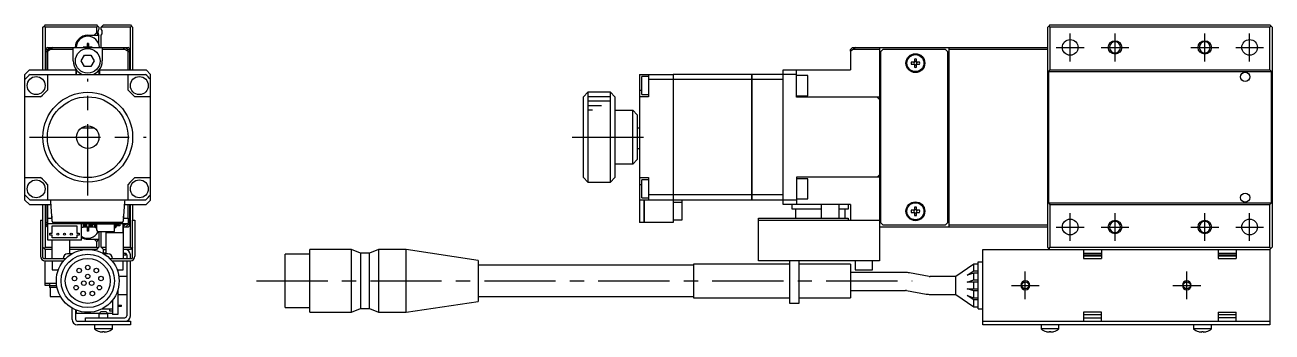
# Model space of a CAD drawing. Extents: x 0 to 586, y -8 to 205.
# Drawn here: x 308 to 586, y 71.4 to 139.8 of the extents above; entities that cross this region are included whole.
import ezdxf

# ---------------------------------------------------------------- set-up
doc = ezdxf.new("R2010")
doc.units = 0
doc.header["$LTSCALE"] = 0.5
doc.linetypes.add('CENTER', pattern=[50.8, 31.75, -6.35, 6.35, -6.35])
for name, color, linetype in [('MSM_CENTER', 1, 'CENTER'), ('MSM_CONTINUOUS', 7, 'CONTINUOUS'), ('MSM_NARROW', 5, 'CONTINUOUS')]:
    doc.layers.add(name, color=color, linetype=linetype)

msp = doc.modelspace()

# ---------------------------------------------------------------- linework, layer by layer
at = {"layer": 'MSM_CENTER'}
for p, q in [((541.000001, 131.700001), (541.000001, 137.900001)), ((551.000001, 131.700001), (551.000001, 137.900001)), ((571.000001, 131.700001), (571.000001, 137.900001)), ((581.000001, 131.700001), (581.000001, 137.900001)), ((537.900001, 134.800001), (544.100001, 134.800001)), ((547.900001, 134.800001), (554.100001, 134.800001)), ((567.900001, 134.800001), (574.100001, 134.800001)), ((577.900001, 134.800001), (584.100001, 134.800001)), ((322.000001, 101.800001), (322.000001, 127.800001)), ((309.000001, 114.800001), (335.000001, 114.800001)), ((430.000001, 114.800001), (448.000001, 114.800001)), ((541.000001, 91.700001), (541.000001, 97.900001)), ((551.000001, 91.700001), (551.000001, 97.900001)), ((571.000001, 91.700001), (571.000001, 97.900001)), ((581.000001, 91.700001), (581.000001, 97.900001)), ((537.900001, 94.800001), (544.100001, 94.800001)), ((547.900001, 94.800001), (554.100001, 94.800001)), ((567.900001, 94.800001), (574.100001, 94.800001)), ((577.900001, 94.800001), (584.100001, 94.800001)), ((531.000001, 78.700001), (531.000001, 84.900001)), ((567.000001, 78.700001), (567.000001, 84.900001)), ((359.615967, 82.800001), (505.753719, 82.800001)), ((527.900001, 81.800001), (534.100001, 81.800001)), ((563.900001, 81.800001), (570.100001, 81.800001))]:
    msp.add_line(p, q, dxfattribs=at)
at = {"layer": 'MSM_CONTINUOUS'}
for p, q in [((312, 139.300001), (312.25, 139.550001)), ((312, 129.800001), (312, 139.300001)), ((312.5, 139.800001), (312.25, 139.550001)), ((312.25, 139.550001), (312.5, 139.300001)), ((312.5, 139.800001), (324, 139.800001)), ((324, 139.300001), (312.5, 139.300001)), ((312.5, 139.300001), (312.5, 129.800001)), ((324.25, 139.550001), (324, 139.800001)), ((324, 139.300001), (324.25, 139.550001)), ((324, 138.100001), (324, 139.300001)), ((324.25, 139.550001), (324.5, 139.300001)), ((324.5, 139.300001), (324.5, 138.861438)), ((325, 139.300001), (325.5, 139.800001)), ((325, 138.861438), (325, 139.300001)), ((331.5, 139.300001), (325, 139.300001)), ((325.5, 139.800001), (331.5, 139.800001)), ((331.5, 139.800001), (331.75, 139.550001)), ((331.5, 139.300001), (331.75, 139.550001)), ((331.5, 129.800001), (331.5, 139.300001)), ((331.75, 139.550001), (332, 139.300001)), ((332, 139.300001), (332, 129.800001)), ((536.000001, 139.300001), (536.250001, 139.550001)), ((536.000001, 90.300001), (536.000001, 139.300001)), ((536.500001, 139.800001), (536.250001, 139.550001)), ((536.250001, 139.550001), (536.500001, 139.300001)), ((536.500001, 139.800001), (585.500001, 139.800001)), ((536.500001, 139.300001), (536.500001, 129.800001)), ((585.500001, 139.300001), (536.500001, 139.300001)), ((586.000001, 139.300001), (585.500001, 139.800001)), ((585.500001, 139.300001), (585.750001, 139.550001)), ((585.500001, 129.800001), (585.500001, 139.300001)), ((586.000001, 139.300001), (586.000001, 90.300001)), ((322, 137.500001), (324.5, 137.500001)), ((324, 138.100001), (323.4, 137.500001)), ((324.424264, 137.500001), (324, 138.100001)), ((324.5, 135.414143), (324.5, 137.538563)), ((325, 134.800001), (325, 137.538563)), ((313, 134.800001), (312.5, 134.300001)), ((312.7, 134.300001), (313.099999, 134.300001)), ((312.7, 129.800001), (312.7, 134.300001)), ((313.099999, 133.800001), (312.7, 133.800001)), ((313, 134.800001), (331, 134.800001)), ((313.099999, 134.300001), (313.599999, 134.800001)), ((313.712372, 134.300001), (313.099999, 133.993813)), ((313.099999, 129.800001), (313.099999, 134.300001)), ((313.5, 134.700002), (313.5, 134.800001)), ((314.212372, 134.800001), (313.712372, 134.300001)), ((318.75, 134.300001), (313.712372, 134.300001)), ((318.75, 131.800001), (318.75, 134.800001)), ((321, 134.800001), (321, 134.845001)), ((321.795, 134.845001), (321, 134.845001)), ((321.529993, 134.845001), (321.535053, 134.800016)), ((322.145, 135.700001), (321.855, 135.700001)), ((321.855, 135.700001), (321.855, 134.905001)), ((322.145, 135.170007), (321.855, 135.170007)), ((322.145, 135.700001), (322.145, 134.905001)), ((323, 134.845001), (322.205, 134.845001)), ((322.470007, 134.845001), (322.464948, 134.800016)), ((323, 134.800001), (323, 134.845001)), ((325.25, 134.800001), (325.25, 131.800001)), ((330.287629, 134.300001), (325.25, 134.300001)), ((330.287629, 134.300001), (329.787629, 134.800001)), ((330.900001, 133.993814), (330.287629, 134.300001)), ((330.400001, 134.800001), (330.900001, 134.300001)), ((330.5, 134.700002), (330.5, 134.800001)), ((330.900001, 134.300001), (331.3, 134.300001)), ((330.900001, 134.300001), (330.900001, 129.800001)), ((331.3, 133.800001), (330.900001, 133.800001)), ((331.5, 134.300001), (331, 134.800001)), ((331.3, 134.300001), (331.3, 129.800001)), ((492, 133.993814), (491.999999, 129.800001)), ((492.612374, 134.300001), (492, 133.993814)), ((492, 133.993814), (492.000001, 134.300001)), ((492.000001, 134.300001), (492.500001, 134.800001)), ((492.500001, 134.800001), (536.000001, 134.800001)), ((493.112374, 134.800001), (492.612374, 134.300001)), ((498.500001, 134.300001), (492.612374, 134.300001)), ((498.500001, 134.800001), (498.500001, 87.300001)), ((499.200001, 134.300001), (498.700001, 133.800001)), ((498.700001, 133.800001), (498.700001, 95.800001)), ((513.200001, 134.300001), (499.200001, 134.300001)), ((513.700001, 133.800001), (513.200001, 134.300001)), ((513.700001, 95.800001), (513.700001, 133.800001)), ((514.000001, 94.800001), (514.000001, 134.800001)), ((536.000001, 134.300001), (514.000001, 134.300001)), ((320.556624, 131.800001), (321.278312, 133.050001)), ((321.278312, 130.550001), (320.556624, 131.800001)), ((321.278312, 133.050001), (322.721688, 133.050001)), ((322.721688, 133.050001), (323.443376, 131.800001)), ((323.443376, 131.800001), (322.721688, 130.550001)), ((506.260001, 131.540001), (505.580817, 131.540001)), ((505.580817, 131.060001), (506.260001, 131.060001)), ((506.260001, 132.219185), (506.260001, 131.540001)), ((506.260001, 131.060001), (506.260001, 130.380816)), ((506.740001, 131.540001), (506.740001, 132.219185)), ((507.419186, 131.540001), (506.740001, 131.540001)), ((506.740001, 130.380816), (506.740001, 131.060001)), ((506.740001, 131.060001), (507.419186, 131.060001)), ((309.000001, 129.800001), (308.000001, 128.800001)), ((308.000001, 100.800001), (308.000001, 128.800001)), ((309.000001, 129.800001), (319.400001, 129.800001)), ((309.154769, 128.800001), (334.845234, 128.800001)), ((313.000001, 128.800001), (313.000001, 125.300001)), ((319.400001, 128.800001), (319.400001, 129.800001)), ((319.510523, 128.800001), (319.510523, 129.710741)), ((322.721688, 130.550001), (321.278312, 130.550001)), ((324.489479, 129.710744), (324.489479, 128.800001)), ((324.600001, 129.800001), (324.600001, 128.800001)), ((324.600001, 129.800001), (335.000001, 129.800001)), ((331.000001, 125.300001), (331.000001, 128.800001)), ((336.000001, 128.800001), (335.000001, 129.800001)), ((336.000001, 100.800001), (336.000001, 128.800001)), ((445.000001, 128.800001), (452.500001, 128.800001)), ((445.000001, 128.800001), (445.000001, 95.800001)), ((445.500001, 124.300001), (445.500001, 128.300001)), ((447.000001, 128.300001), (445.500001, 128.300001)), ((447.000001, 128.800001), (447.000001, 123.800001)), ((452.500001, 128.800001), (452.500001, 95.800001)), ((452.500001, 128.790001), (452.510001, 128.790001)), ((470.000001, 128.800001), (452.510001, 128.800001)), ((452.510001, 128.800001), (452.510001, 96.800001)), ((470.000001, 100.800001), (470.000001, 128.800001)), ((470.000001, 128.790001), (470.010001, 128.790001)), ((470.010001, 128.800001), (470.010001, 100.800001)), ((480.000001, 128.800001), (470.010001, 128.800001)), ((477.000001, 99.800001), (477.000001, 129.800001)), ((477.000001, 129.800001), (491.999999, 129.800001)), ((480.000001, 123.700001), (480.000001, 129.800001)), ((482.500001, 128.550001), (480.000001, 128.550001)), ((482.500001, 124.050001), (482.500001, 128.550001)), ((498.700001, 129.050001), (498.500001, 129.050001)), ((514.000001, 129.050001), (513.700001, 129.050001)), ((514.000001, 128.550001), (513.700001, 128.550001)), ((536.500001, 129.800001), (536.150001, 129.450001)), ((536.150001, 129.450001), (536.150001, 100.150001)), ((536.150001, 129.450001), (585.850001, 129.450001)), ((536.500001, 129.800001), (585.500001, 129.800001)), ((585.850001, 129.450001), (585.500001, 129.800001)), ((585.850001, 100.150001), (585.850001, 129.450001)), ((445.000001, 125.300001), (445.500001, 125.300001)), ((452.500001, 127.645233), (447.000001, 127.645233)), ((452.500001, 127.64134), (452.510001, 127.64134)), ((470.000001, 127.645233), (452.510001, 127.645233)), ((470.000001, 127.64134), (470.010001, 127.64134)), ((477.000001, 127.645233), (470.010001, 127.645233)), ((311.500001, 123.800001), (308.000001, 123.800001)), ((336.000001, 123.800001), (332.500001, 123.800001)), ((433.500001, 124.800001), (432.500001, 123.800001)), ((432.500001, 105.800001), (432.500001, 123.800001)), ((433.500001, 124.800001), (433.500001, 104.800001)), ((438.500001, 124.800001), (433.500001, 124.800001)), ((438.500001, 104.800001), (438.500001, 124.800001)), ((439.500001, 123.800001), (438.500001, 124.800001)), ((439.500001, 123.800001), (439.500001, 105.800001)), ((447.000001, 123.800001), (445.000001, 123.800001)), ((445.500001, 124.300001), (447.000001, 124.300001)), ((480.000001, 124.050001), (482.500001, 124.050001)), ((498.500001, 123.700001), (480.000001, 123.700001)), ((498.000001, 123.700001), (498.500001, 123.200001)), ((498.700001, 124.800001), (498.500001, 124.800001)), ((498.700001, 123.800001), (498.500001, 123.800001)), ((513.700001, 123.050001), (514.000001, 123.050001)), ((439.500001, 120.800001), (443.500001, 120.800001)), ((443.500001, 108.800001), (443.500001, 120.800001)), ((444.500001, 119.800001), (443.500001, 120.800001)), ((444.500001, 119.800001), (444.500001, 109.800001)), ((498.700001, 122.300001), (498.500001, 122.300001)), ((513.800001, 119.800001), (513.700001, 119.800001)), ((513.800001, 109.800001), (513.800001, 119.800001)), ((514.000001, 119.600001), (513.800001, 119.800001)), ((323.500001, 116.800001), (320.500001, 116.800001)), ((445.000001, 116.800001), (444.500001, 116.800001)), ((444.500001, 112.300001), (445.000001, 112.300001)), ((443.500001, 108.800001), (439.500001, 108.800001)), ((443.500001, 108.800001), (444.500001, 109.800001)), ((513.700001, 109.800001), (513.800001, 109.800001)), ((513.800001, 109.800001), (514.000001, 110.000001)), ((308.000001, 105.800001), (311.500001, 105.800001)), ((332.500001, 105.800001), (336.000001, 105.800001)), ((432.500001, 105.800001), (433.500001, 104.800001)), ((438.500001, 104.800001), (439.500001, 105.800001)), ((445.000001, 105.800001), (447.000001, 105.800001)), ((447.000001, 105.800001), (447.000001, 100.800001)), ((498.500001, 105.900001), (480.000001, 105.900001)), ((480.000001, 105.900001), (480.000001, 99.800001)), ((498.500001, 106.400001), (498.000001, 105.900001)), ((498.500001, 107.300001), (498.700001, 107.300001)), ((498.700001, 105.800001), (498.500001, 105.800001)), ((514.000001, 106.550001), (513.700001, 106.550001)), ((313.000001, 104.300001), (313.000001, 100.800001)), ((331.000001, 100.800001), (331.000001, 104.300001)), ((433.500001, 104.800001), (438.500001, 104.800001)), ((445.000001, 104.300001), (445.500001, 104.300001)), ((445.500001, 101.300001), (445.500001, 105.300001)), ((447.000001, 105.300001), (445.500001, 105.300001)), ((482.500001, 105.550001), (480.000001, 105.550001)), ((482.500001, 101.050001), (482.500001, 105.550001)), ((498.500001, 104.800001), (498.700001, 104.800001)), ((308.000001, 100.800001), (309.000001, 99.800001)), ((334.845234, 100.800001), (309.154769, 100.800001)), ((313.770979, 100.500001), (313.750001, 100.800001)), ((314.08012, 96.079074), (313.770979, 100.500001)), ((330.229023, 100.500001), (329.919882, 96.079074)), ((330.250001, 100.800001), (330.229023, 100.500001)), ((335.000001, 99.800001), (336.000001, 100.800001)), ((452.500001, 100.800001), (445.000001, 100.800001)), ((445.500001, 101.300001), (447.000001, 101.300001)), ((446.000001, 95.800001), (446.000001, 100.800001)), ((446.010001, 100.800001), (446.010001, 95.800001)), ((452.500001, 101.954768), (447.000001, 101.954768)), ((452.500001, 101.958661), (452.510001, 101.958661)), ((452.500001, 100.810001), (452.510001, 100.810001)), ((470.000001, 101.954768), (452.510001, 101.954768)), ((470.000001, 100.800001), (452.510001, 100.800001)), ((452.510001, 100.300001), (454.500001, 100.300001)), ((454.500001, 96.400001), (454.500001, 100.800001)), ((470.000001, 101.958661), (470.010001, 101.958661)), ((470.000001, 100.810001), (470.010001, 100.810001)), ((477.000001, 101.954768), (470.010001, 101.954768)), ((480.000001, 100.800001), (470.010001, 100.800001)), ((480.000001, 101.050001), (482.500001, 101.050001)), ((498.500001, 100.550001), (498.700001, 100.550001)), ((513.700001, 101.050001), (514.000001, 101.050001)), ((513.700001, 100.550001), (514.000001, 100.550001)), ((536.150001, 100.150001), (536.500001, 99.800001)), ((536.150001, 100.150001), (585.850001, 100.150001)), ((585.500001, 99.800001), (585.850001, 100.150001)), ((309.000001, 99.800001), (313.819928, 99.800001)), ((312.000001, 96.300001), (312, 99.800001)), ((312.5, 99.800001), (312.5, 90.300001)), ((312.7, 95.300001), (312.7, 99.800001)), ((313.099999, 96.800001), (313.099999, 99.800001)), ((330.180074, 99.800001), (335.000001, 99.800001)), ((330.900001, 99.800001), (330.900001, 96.800001)), ((331.3, 99.800001), (331.3, 95.300001)), ((331.5, 90.300001), (331.5, 99.800001)), ((332, 99.800001), (332, 96.300001)), ((491.999999, 99.800001), (477.000001, 99.800001)), ((479.000001, 98.800001), (479.000001, 99.800001)), ((485.500001, 98.800001), (479.000001, 98.800001)), ((479.750001, 98.800001), (479.750001, 96.800001)), ((485.500001, 99.800001), (485.500001, 96.800001)), ((489.500001, 96.800001), (489.500001, 99.800001)), ((491.500001, 98.800001), (489.500001, 98.800001)), ((490.750001, 98.800001), (490.750001, 96.800001)), ((491.500001, 99.800001), (491.500001, 98.800001)), ((491.999999, 99.800001), (491.999999, 96.300001)), ((506.260001, 98.540001), (505.580817, 98.540001)), ((505.580817, 98.060001), (506.260001, 98.060001)), ((506.260001, 99.219185), (506.260001, 98.540001)), ((506.260001, 98.060001), (506.260001, 97.380816)), ((506.740001, 98.540001), (506.740001, 99.219185)), ((507.419186, 98.540001), (506.740001, 98.540001)), ((506.740001, 97.380816), (506.740001, 98.060001)), ((506.740001, 98.060001), (507.419186, 98.060001)), ((536.500001, 99.800001), (536.500001, 90.300001)), ((536.500001, 99.800001), (585.500001, 99.800001)), ((585.500001, 90.300001), (585.500001, 99.800001)), ((311.500001, 96.300001), (311.500001, 88.300001)), ((311.500001, 96.300001), (312.000001, 96.300001)), ((312.000001, 88.000001), (312.000001, 96.300001)), ((312.5, 95.300001), (313, 94.800001)), ((312.7, 95.800001), (312.999999, 95.800001)), ((313.074999, 95.300001), (312.7, 95.300001)), ((312.999999, 96.800001), (312.999999, 95.600001)), ((312.999999, 96.800001), (314.029708, 96.800001)), ((312.999999, 95.600001), (330.999999, 95.600001)), ((313, 94.800001), (313.074999, 94.800001)), ((313.074999, 91.900001), (313.074999, 95.600001)), ((313.999999, 97.224863), (313.999999, 96.800001)), ((314.074999, 93.450001), (314.074999, 95.100001)), ((314.074999, 95.100001), (319.574999, 95.100001)), ((329.620613, 95.800001), (314.37939, 95.800001)), ((319.574999, 95.100001), (319.574999, 93.450001)), ((320.574999, 91.900001), (320.574999, 95.600001)), ((320.574999, 94.800001), (320.999999, 94.800001)), ((320.999999, 95.600001), (320.999999, 94.800001)), ((321.749999, 95.175001), (320.999999, 95.175001)), ((321.749999, 95.050001), (320.999999, 95.050001)), ((323.593668, 94.800001), (321, 94.800001)), ((321, 94.755001), (321, 94.800001)), ((321.795, 94.755001), (321, 94.755001)), ((321.535053, 94.79999), (321.529993, 94.755001)), ((321.749999, 95.600001), (321.749999, 94.800001)), ((321.855, 94.695001), (321.855, 93.900001)), ((322.145, 94.695001), (322.145, 93.900001)), ((323, 94.755001), (322.205, 94.755001)), ((322.249999, 95.600001), (322.249999, 94.800001)), ((322.999999, 95.175001), (322.249999, 95.175001)), ((322.999999, 95.050001), (322.249999, 95.050001)), ((322.464947, 94.79999), (322.470007, 94.755001)), ((322.952499, 95.370001), (322.952499, 95.600001)), ((322.952499, 95.370001), (323.462499, 95.370001)), ((322.999999, 95.370001), (322.999999, 94.800001)), ((323, 94.755001), (323, 94.800001)), ((323.202499, 95.370001), (323.202499, 95.600001)), ((323.268894, 95.370001), (323.268894, 95.600001)), ((323.499999, 95.600001), (323.499999, 95.597863)), ((323.499999, 95.362703), (323.499999, 94.800001)), ((323.562499, 95.175001), (323.499999, 95.175001)), ((323.562499, 95.050001), (323.499999, 95.050001)), ((323.562499, 95.270001), (323.562499, 94.940001)), ((323.792499, 94.940001), (323.792499, 95.270001)), ((324.002499, 95.175001), (323.792499, 95.175001)), ((324.002499, 95.050001), (323.792499, 95.050001)), ((323.892499, 94.840001), (324.002499, 94.840001)), ((323.892499, 94.610001), (324.002499, 94.610001)), ((324.002499, 94.141422), (324.002499, 95.400001)), ((324.102499, 95.500001), (327.802499, 95.500001)), ((324.687499, 95.600001), (324.687499, 95.500001)), ((325.250002, 95.600001), (325.250002, 95.500001)), ((326.099999, 95.600001), (326.099999, 95.500001)), ((326.222499, 95.600001), (326.222499, 95.500001)), ((327.902499, 95.400001), (327.902499, 93.820001)), ((328.112499, 95.050001), (327.902499, 95.050001)), ((327.902499, 94.840001), (328.012499, 94.840001)), ((327.902499, 94.610001), (328.012499, 94.610001)), ((328.112499, 94.940001), (328.112499, 95.270001)), ((328.222499, 95.600001), (328.222499, 95.515968)), ((328.342499, 95.270001), (328.342499, 94.940001)), ((329.174999, 95.050001), (328.342499, 95.050001)), ((328.442499, 95.370001), (328.952499, 95.370001)), ((328.636104, 95.600001), (328.636104, 95.370001)), ((328.702499, 95.600001), (328.702499, 95.370001)), ((328.952499, 95.600001), (328.952499, 95.370001)), ((329.174999, 95.600001), (329.174999, 95.050001)), ((329.899999, 93.600001), (329.899999, 95.600001)), ((329.899999, 95.300001), (330.287629, 95.300001)), ((329.899999, 94.912371), (330.287629, 95.300001)), ((331, 94.800001), (329.899999, 94.800001)), ((329.970294, 96.800001), (330.999999, 96.800001)), ((329.999999, 96.800001), (329.999999, 97.224805)), ((330.000001, 87.800001), (330.000001, 94.800001)), ((330.287629, 95.300001), (330.887629, 95.600001)), ((330.900001, 95.300001), (330.400001, 94.800001)), ((330.5, 94.800001), (330.5, 94.9)), ((330.900001, 95.600001), (330.900001, 95.300001)), ((331.3, 95.300001), (330.900001, 95.300001)), ((330.999999, 96.800001), (330.999999, 95.600001)), ((330.999999, 95.800001), (331.3, 95.800001)), ((331, 94.800001), (331.5, 95.300001)), ((332.000001, 88.000001), (332.000001, 96.300001)), ((332.000001, 96.300001), (332.500001, 96.300001)), ((332.500001, 96.300001), (332.500001, 88.300001)), ((446.000001, 95.800001), (445.000001, 95.800001)), ((446.000001, 95.810001), (446.010001, 95.810001)), ((452.500001, 95.800001), (446.010001, 95.800001)), ((452.510001, 96.800001), (452.500001, 96.800001)), ((452.500001, 96.400001), (454.500001, 96.400001)), ((471.500001, 87.300001), (471.500001, 96.800001)), ((471.500001, 96.800001), (491.500001, 96.800001)), ((471.500001, 96.300001), (498.500001, 96.300001)), ((491.500001, 96.800001), (491.500001, 96.300001)), ((536.000001, 94.800001), (498.500001, 94.800001)), ((498.700001, 95.800001), (499.200001, 95.300001)), ((499.200001, 95.300001), (513.200001, 95.300001)), ((513.200001, 95.300001), (513.700001, 95.800001)), ((514.000001, 95.300001), (536.000001, 95.300001)), ((320.574999, 91.900001), (313.074999, 91.900001)), ((313.574999, 93.450001), (314.074999, 93.450001)), ((313.574999, 92.950001), (313.574999, 93.450001)), ((314.074999, 92.950001), (313.574999, 92.950001)), ((314.000001, 91.900001), (314.000001, 87.800001)), ((314.074999, 92.400001), (314.074999, 92.950001)), ((319.574999, 92.400001), (314.074999, 92.400001)), ((318.000001, 88.800001), (318.000001, 91.900001)), ((319.574999, 93.450001), (320.074999, 93.450001)), ((319.574999, 92.950001), (319.574999, 92.400001)), ((320.074999, 92.950001), (319.574999, 92.950001)), ((320.074999, 93.450001), (320.074999, 92.950001)), ((321.855, 94.429994), (322.145, 94.429994)), ((322.145, 93.900001), (321.855, 93.900001)), ((322, 92.100001), (324.5, 92.100001)), ((323.4, 92.100001), (324, 91.500001)), ((324, 91.500001), (324.424264, 92.100001)), ((324.35321, 93.74929), (324.031788, 94.070711)), ((327.802499, 93.720001), (324.42392, 93.720001)), ((324.5, 93.720001), (324.5, 90.300001)), ((325, 90.300001), (325, 93.720001)), ((326.000001, 93.720001), (326.000001, 88.800001)), ((326.099999, 93.720001), (326.099999, 93.600001)), ((326.099999, 93.600001), (329.899999, 93.600001)), ((312.5, 89.800001), (312, 90.300001)), ((312.5, 90.300001), (312.25, 90.050001)), ((312.5, 90.300001), (314.000001, 90.300001)), ((312.5, 89.800001), (312.5, 87.800001)), ((314.000001, 89.800001), (312.5, 89.800001)), ((318.000001, 90.300001), (324, 90.300001)), ((324, 89.800001), (318.000001, 89.800001)), ((324, 90.300001), (324, 91.500001)), ((324.25, 90.050001), (324, 90.300001)), ((324, 89.800001), (324.5, 90.300001)), ((325, 90.300001), (326.000001, 90.300001)), ((325.5, 89.800001), (325, 90.300001)), ((325.5, 89.000001), (325.5, 89.800001)), ((325.5, 89.800001), (326.000001, 89.800001)), ((326.000001, 89.000001), (325.5, 89.000001)), ((330.000001, 90.300001), (331.5, 90.300001)), ((331.5, 89.800001), (330.000001, 89.800001)), ((330.000001, 89.000001), (330.3, 89.000001)), ((331.75, 90.050001), (331.5, 90.300001)), ((332, 90.300001), (331.5, 89.800001)), ((371.500001, 75.800001), (371.500001, 89.800001)), ((380.800001, 89.800001), (371.500001, 89.800001)), ((380.800001, 75.800001), (380.800001, 89.800001)), ((382.800001, 88.950001), (380.800001, 89.800001)), ((386.800001, 89.800001), (384.800001, 88.950001)), ((386.800001, 89.800001), (386.800001, 75.800001)), ((393.000001, 89.800001), (386.800001, 89.800001)), ((393.000001, 75.800001), (393.000001, 89.800001)), ((409.000001, 87.370001), (393.000001, 89.800001)), ((521.500001, 73.000001), (521.500001, 89.800001)), ((521.500001, 89.800001), (585.500001, 89.800001)), ((536.250001, 90.050001), (536.000001, 90.300001)), ((536.500001, 90.300001), (536.250001, 90.050001)), ((536.250001, 90.050001), (536.500001, 89.800001)), ((536.500001, 90.300001), (585.500001, 90.300001)), ((544.000001, 89.800001), (544.000001, 87.800001)), ((544.000001, 89.000001), (548.000001, 89.000001)), ((548.000001, 89.800001), (548.000001, 87.800001)), ((574.000001, 89.800001), (574.000001, 87.800001)), ((574.000001, 89.000001), (578.000001, 89.000001)), ((578.000001, 89.800001), (578.000001, 87.800001)), ((585.750001, 90.050001), (585.500001, 90.300001)), ((585.500001, 89.800001), (586.000001, 90.300001)), ((585.500001, 89.800001), (585.500001, 73.000001)), ((312.200001, 87.800001), (317.101022, 87.800001)), ((312.5, 81.800001), (312.5, 87.300001)), ((312.500001, 87.300001), (316.638098, 87.300001)), ((314.100001, 87.300001), (314.100001, 85.300001)), ((316.500001, 87.300001), (316.500001, 87.130128)), ((318.39445, 88.800001), (317.500001, 88.800001)), ((326.500001, 88.800001), (325.605552, 88.800001)), ((326.898981, 87.800001), (331.800001, 87.800001)), ((327.361904, 87.300001), (331.500001, 87.300001)), ((327.500001, 87.130128), (327.500001, 87.300001)), ((329.900001, 85.300001), (329.900001, 87.300001)), ((330.5, 88.500001), (330.000001, 88.500001)), ((330.5, 88.500001), (330.5, 88.946411)), ((330.7, 88.600001), (330.7, 87.800001)), ((330.7, 87.300001), (330.7, 75.000001)), ((331.5, 87.800001), (331.5, 88.600001)), ((331.5, 75.000001), (331.5, 87.300001)), ((366.000001, 76.850001), (366.000001, 88.750001)), ((371.500001, 88.750001), (366.000001, 88.750001)), ((382.800001, 88.950001), (382.800001, 76.650001)), ((384.800001, 88.950001), (382.800001, 88.950001)), ((384.800001, 76.650001), (384.800001, 88.950001)), ((409.000001, 87.370001), (409.000001, 78.230001)), ((457.000001, 86.300001), (409.000001, 86.300001)), ((457.000001, 86.550001), (457.000001, 79.050001)), ((478.500001, 86.550001), (457.000001, 86.550001)), ((498.500001, 87.300001), (471.500001, 87.300001)), ((478.500001, 77.800001), (478.500001, 87.300001)), ((480.500001, 87.300001), (480.500001, 77.800001)), ((492.000001, 86.550001), (480.500001, 86.550001)), ((492.000001, 86.550001), (492.000001, 79.050001)), ((493.100001, 87.300001), (493.100001, 85.300001)), ((496.900001, 85.300001), (496.900001, 87.300001)), ((519.500001, 86.550001), (515.500001, 83.800001)), ((519.500001, 85.050001), (519.500001, 86.550001)), ((520.500001, 86.550001), (519.500001, 86.550001)), ((520.500001, 76.550001), (520.500001, 87.050001)), ((520.500001, 87.050001), (521.500001, 87.050001)), ((548.000001, 88.500001), (544.000001, 88.500001)), ((548.000001, 88.300001), (544.000001, 88.300001)), ((544.000001, 87.800001), (548.000001, 87.800001)), ((578.000001, 88.500001), (574.000001, 88.500001)), ((578.000001, 88.300001), (574.000001, 88.300001)), ((574.000001, 87.800001), (578.000001, 87.800001)), ((314.100001, 85.300001), (315.461653, 85.300001)), ((328.53835, 85.300001), (329.900001, 85.300001)), ((328.7, 85.300001), (328.7, 84.827317)), ((330.7, 83.800001), (328.928204, 83.800001)), ((504.313497, 84.668241), (492.000001, 84.668241)), ((493.100001, 85.300001), (496.900001, 85.300001)), ((509.588819, 83.815193), (505.181737, 84.59228)), ((515.500001, 83.800001), (509.762467, 83.800001)), ((515.500001, 79.800001), (515.500001, 83.800001)), ((518.045456, 84.050001), (519.500001, 85.050001)), ((519.500001, 84.550001), (518.045456, 84.050001)), ((519.500001, 85.050001), (520.500001, 85.050001)), ((519.500001, 83.050001), (519.500001, 84.550001)), ((520.500001, 84.550001), (519.500001, 84.550001)), ((312.5, 82.300001), (315.017881, 82.300001)), ((313.5, 81.800001), (312.5, 81.800001)), ((313.5, 82.300001), (313.5, 81.300001)), ((313.5, 81.799999), (315.071798, 81.799999)), ((315.162604, 81.300001), (313.5, 81.300001)), ((313.6, 81.300001), (313.6, 79.300001)), ((328.7, 80.772684), (328.7, 75.300001)), ((492.000001, 80.668241), (504.313497, 80.668241)), ((504.487145, 80.653049), (508.894226, 79.875962)), ((518.045456, 82.550001), (519.500001, 83.050001)), ((520.500001, 82.550001), (518.045456, 82.550001)), ((518.045456, 81.050001), (520.500001, 81.050001)), ((519.500001, 80.550001), (518.045456, 81.050001)), ((519.500001, 83.050001), (520.500001, 83.050001)), ((519.500001, 81.050001), (519.500001, 82.550001)), ((313.6, 79.300001), (315.937823, 79.300001)), ((327.5, 78.469872), (327.5, 75.300001)), ((328.7, 79.800001), (330.7, 79.800001)), ((393.000001, 75.800001), (409.000001, 78.230001)), ((409.000001, 79.300001), (457.000001, 79.300001)), ((457.000001, 79.050001), (478.500001, 79.050001)), ((480.500001, 79.050001), (492.000001, 79.050001)), ((509.762467, 79.800001), (515.500001, 79.800001)), ((515.500001, 79.800001), (519.500001, 77.050001)), ((518.045456, 79.550001), (519.500001, 79.050001)), ((519.500001, 78.550001), (518.045456, 79.550001)), ((519.500001, 79.050001), (519.500001, 80.550001)), ((520.500001, 80.550001), (519.500001, 80.550001)), ((519.500001, 79.050001), (520.500001, 79.050001)), ((519.500001, 77.050001), (519.500001, 78.550001)), ((520.500001, 78.550001), (519.500001, 78.550001)), ((318.5, 74.200001), (318.5, 76.737823)), ((319.3, 76.341673), (319.3, 74.300001)), ((319.5, 75.550001), (319.5, 76.261653)), ((324.55, 75.550001), (319.5, 75.550001)), ((324.7, 75.700001), (324.5, 75.500001)), ((326.5, 75.500001), (324.5, 75.500001)), ((324.5, 75.500001), (324.5, 74.60002)), ((325, 76.000001), (324.7, 75.700001)), ((325, 76.000001), (326, 76.000001)), ((325.152381, 76.550001), (327.5, 76.550001)), ((326.3, 75.700001), (326, 76.000001)), ((326.5, 75.500001), (326.3, 75.700001)), ((327.5, 75.550001), (326.45, 75.550001)), ((326.5, 74.60002), (326.5, 75.500001)), ((326.95, 76.095001), (326.95, 76.550001)), ((327.5, 76.095001), (326.95, 76.095001)), ((328.7, 75.300001), (327.5, 75.300001)), ((328.7, 77.425001), (329.5, 77.425001)), ((328.7, 77.175001), (329.5, 77.175001)), ((329.5, 77.175001), (329.5, 77.425001)), ((366.000001, 76.850001), (371.500001, 76.850001)), ((371.500001, 75.800001), (380.800001, 75.800001)), ((380.800001, 75.800001), (382.800001, 76.650001)), ((382.800001, 76.650001), (384.800001, 76.650001)), ((384.800001, 76.650001), (386.800001, 75.800001)), ((386.800001, 75.800001), (393.000001, 75.800001)), ((480.500001, 77.800001), (478.500001, 77.800001)), ((519.500001, 77.050001), (520.500001, 77.050001)), ((520.500001, 76.550001), (521.500001, 76.550001)), ((548.000001, 75.800001), (544.000001, 75.800001)), ((544.000001, 75.800001), (544.000001, 73.800001)), ((544.000001, 75.300001), (548.000001, 75.300001)), ((548.000001, 73.800001), (548.000001, 75.800001)), ((574.000001, 75.800001), (578.000001, 75.800001)), ((574.000001, 75.800001), (574.000001, 73.800001)), ((574.000001, 75.300001), (578.000001, 75.300001)), ((578.000001, 73.800001), (578.000001, 75.800001)), ((331.5, 73.000001), (319.7, 73.000001)), ((319.8, 73.800001), (331.5, 73.800001)), ((321.5, 73.800001), (321.5, 74.600001)), ((321.5, 74.600001), (330.3, 74.600001)), ((323.5, 73.000001), (323.5, 72.102001)), ((327.5, 72.102001), (327.5, 73.000001)), ((331.5, 73.800001), (331.5, 73.000001)), ((521.500001, 73.800001), (585.500001, 73.800001)), ((585.500001, 73.000001), (521.500001, 73.000001)), ((534.500001, 73.000001), (534.500001, 72.102001)), ((538.500001, 72.102001), (538.500001, 73.000001)), ((544.000001, 74.600001), (548.000001, 74.600001)), ((568.500001, 73.000001), (568.500001, 72.102001)), ((572.500001, 72.102001), (572.500001, 73.000001)), ((578.000001, 74.600001), (574.000001, 74.600001)), ((327.5, 72.102001), (323.5, 72.102001)), ((324.611384, 71.525856), (324.613639, 71.530479)), ((325.32, 71.530479), (325.68, 71.530479)), ((325.32, 71.410142), (325.32, 71.530479)), ((325.68, 71.530479), (325.68, 71.410142)), ((326.386362, 71.530479), (326.388616, 71.525856)), ((538.500001, 72.102001), (534.500001, 72.102001)), ((535.611385, 71.525856), (535.61364, 71.530479)), ((536.320001, 71.530479), (536.680001, 71.530479)), ((536.320001, 71.410142), (536.320001, 71.530479)), ((536.680001, 71.530479), (536.680001, 71.410142)), ((537.386363, 71.530479), (537.388617, 71.525856)), ((572.500001, 72.102001), (568.500001, 72.102001)), ((569.611385, 71.525856), (569.61364, 71.530479)), ((570.320001, 71.530479), (570.680001, 71.530479)), ((570.320001, 71.410142), (570.320001, 71.530479)), ((570.680001, 71.530479), (570.680001, 71.410142)), ((571.386363, 71.530479), (571.388617, 71.525856))]:
    msp.add_line(p, q, dxfattribs=at)
for centre, radius in [((541.000001, 134.800001), 1.75), ((581.000001, 134.800001), 1.75), ((322, 131.800001), 2.75), ((506.500001, 131.300001), 2.1), ((506.500001, 131.300001), 1.9), ((310.500001, 126.300001), 2), ((333.500001, 126.300001), 2), ((580.000001, 128.250001), 1.025), ((322.000001, 114.800001), 10), ((322.000001, 114.800001), 9), ((322.000001, 114.800001), 2.5), ((310.500001, 103.300001), 2), ((333.500001, 103.300001), 2), ((506.500001, 98.300001), 2.1), ((506.500001, 98.300001), 1.9), ((580.000001, 101.350001), 1.025), ((541.000001, 94.800001), 1.75), ((581.000001, 94.800001), 1.75), ((315.324999, 93.200001), 0.25), ((316.824999, 93.200001), 0.25), ((318.324999, 93.200001), 0.25), ((322.000001, 82.800001), 7), ((322.000001, 82.800001), 5.95), ((322.000001, 82.800001), 5), ((322.000001, 85.800001), 0.5), ((319.045578, 83.320945), 0.5), ((320.071638, 85.098134), 0.5), ((322.000001, 83.800001), 0.5), ((323.928364, 85.098134), 0.5), ((324.954424, 83.320945), 0.5), ((319.401925, 81.300001), 0.5), ((321.133976, 82.300001), 0.5), ((322.866027, 82.300001), 0.5), ((324.598077, 81.300001), 0.5), ((531.000001, 81.800001), 0.7835), ((567.000001, 81.800001), 0.7835), ((320.973941, 79.980923), 0.5), ((323.026062, 79.980923), 0.5)]:
    msp.add_circle(centre, radius, dxfattribs=at)
at = {"layer": 'MSM_CONTINUOUS', "extrusion": (0, 0, -1)}
for centre in [(-551.000001, 134.800001), (-571.000001, 134.800001), (-551.000001, 94.800001), (-571.000001, 94.800001)]:
    msp.add_circle(centre, 1.2295, dxfattribs=at)
at = {"layer": 'MSM_CONTINUOUS'}
for centre, radius, start, end in [((322, 134.700001), 2.8, 90, 177.953287), ((322, 134.700001), 2.6, 2.204228, 177.79579391), ((325.25, 138.200001), 1, 138.590378, 221.409622), ((324.25, 138.200001), 1, 318.590378, 41.409622), ((321.795, 134.905001), 0.06, 270, 0), ((322.205, 134.905001), 0.06, 180, 270), ((322, 131.800001), 3.25, 180, 220.004596), ((322, 131.800001), 3.25, 319.995459, 0), ((506.500001, 131.300001), 0.95, 165.36671, 194.63329), ((506.500001, 131.300001), 0.364721, 138.849633, 221.150367), ((506.500001, 131.300001), 0.95, 75.36671, 104.63329), ((506.500001, 131.300001), 0.364721, 48.849633, 131.150367), ((506.500001, 131.300001), 0.364721, 228.849633, 311.150367), ((506.500001, 131.300001), 0.364721, 318.849633, 41.150367), ((506.500001, 131.300001), 0.95, 345.36671, 14.63329), ((322.000001, 114.800001), 19, 132.536898, 137.463102), ((322.000144, 131.800196), 3.250236, 220.005608, 247.386449), ((321.999825, 131.800239), 3.250287, 292.605695, 319.994227), ((322.000001, 114.800001), 19, 42.536898, 47.463102), ((506.500001, 131.300001), 0.95, 255.36671, 284.63329), ((298.835923, 137.964079), 19, 311.799844, 318.200156), ((345.16408, 137.964079), 19, 221.799844, 228.200156), ((298.835923, 91.635922), 19, 41.799844, 48.200156), ((345.16408, 91.635922), 19, 131.799844, 138.200156), ((322.000001, 114.800001), 19, 222.536898, 227.463102), ((322.000001, 114.800001), 19, 312.536898, 317.463102), ((506.500001, 98.300001), 0.95, 165.36671, 194.63329), ((506.500001, 98.300001), 0.364721, 138.849633, 221.150367), ((506.500001, 98.300001), 0.95, 75.36671, 104.63329), ((506.500001, 98.300001), 0.364721, 48.849633, 131.150367), ((506.500001, 98.300001), 0.364721, 228.849633, 311.150367), ((506.500001, 98.300001), 0.95, 255.36671, 284.63329), ((506.500001, 98.300001), 0.364721, 318.849633, 41.150367), ((506.500001, 98.300001), 0.95, 345.36671, 14.63329), ((314.37939, 96.100001), 0.3, 184, 270), ((321.795, 94.695001), 0.06, 0, 90), ((322.205, 94.695001), 0.06, 90, 180), ((323.462499, 95.270001), 0.33, 0, 90), ((323.462499, 95.270001), 0.1, 0, 90), ((323.892499, 94.940001), 0.33, 180, 270), ((323.892499, 94.940001), 0.1, 180, 270), ((324.102499, 95.400001), 0.1, 90, 180), ((327.802499, 95.400001), 0.1, 0, 90), ((328.012499, 94.940001), 0.33, 270, 0), ((328.012499, 94.940001), 0.1, 270, 0), ((328.442499, 95.270001), 0.33, 90, 180), ((328.442499, 95.270001), 0.1, 90, 180), ((329.620613, 96.100001), 0.3, 270, 356), ((322, 94.900001), 2.6, 236.764792, 334.089008), ((322, 94.900001), 2.8, 239.407487, 270), ((324.102499, 94.141422), 0.1, 180, 225), ((324.42392, 93.820001), 0.1, 225, 270), ((327.802499, 93.820001), 0.1, 270, 0), ((330.3, 88.600001), 1.2, 0, 90), ((330.3, 88.600001), 0.4, 0, 90), ((312.500001, 88.300001), 1, 180, 270), ((312.200001, 88.000001), 0.2, 180, 270), ((317.500001, 87.800001), 1, 90, 180), ((326.500001, 87.800001), 1, 0, 90), ((331.500001, 88.300001), 1, 270, 0), ((331.800001, 88.000001), 0.2, 270, 0), ((504.313497, 79.668241), 5, 80, 90), ((509.762467, 84.800001), 1, 260, 270), ((504.313497, 79.668241), 1, 80, 90), ((317.500001, 78.800001), 1, 208.998818, 234.268261), ((326.500001, 78.800001), 1, 305.731739, 331.001182), ((509.762467, 84.800001), 5, 260, 270), ((319.7, 74.200001), 1.2, 180, 270), ((319.8, 74.300001), 0.5, 180, 270), ((330.3, 75.000001), 1.2, 270, 0), ((330.3, 75.000001), 0.4, 270, 0), ((325.5, 74.600001), 3.2, 231.317813, 253.877467), ((325.5, 74.600001), 3.194933, 253.893288, 266.770291), ((325.5, 74.600001), 3.194933, 273.229709, 286.106712), ((325.5, 74.600001), 3.2, 286.122533, 308.682187), ((536.500001, 74.600001), 3.2, 231.317813, 253.877467), ((536.500001, 74.600001), 3.194933, 253.893288, 266.770291), ((536.500001, 74.600001), 3.194933, 273.229709, 286.106712), ((536.500001, 74.600001), 3.2, 286.122533, 308.682187), ((570.500001, 74.600001), 3.2, 231.317813, 253.877467), ((570.500001, 74.600001), 3.194933, 253.893288, 266.770291), ((570.500001, 74.600001), 3.194933, 273.229709, 286.106712), ((570.500001, 74.600001), 3.2, 286.122533, 308.682187)]:
    msp.add_arc(centre, radius, start, end, dxfattribs=at)
at = {"layer": 'MSM_NARROW'}
for p, q in [((438.500001, 123.800001), (433.500001, 123.800001)), ((438.500001, 122.800001), (433.500001, 122.800001)), ((436.500001, 121.800001), (433.500001, 121.800001)), ((434.500001, 120.800001), (433.500001, 120.800001))]:
    msp.add_line(p, q, dxfattribs=at)
for centre in [(551.000001, 134.800001), (571.000001, 134.800001), (551.000001, 94.800001), (571.000001, 94.800001)]:
    msp.add_circle(centre, 1.5, dxfattribs=at)
at = {"layer": 'MSM_NARROW', "extrusion": (0, 0, -1)}
for centre in [(-531.000001, 81.800001), (-567.000001, 81.800001)]:
    msp.add_circle(centre, 1, dxfattribs=at)

doc.saveas('drawing.dxf')
